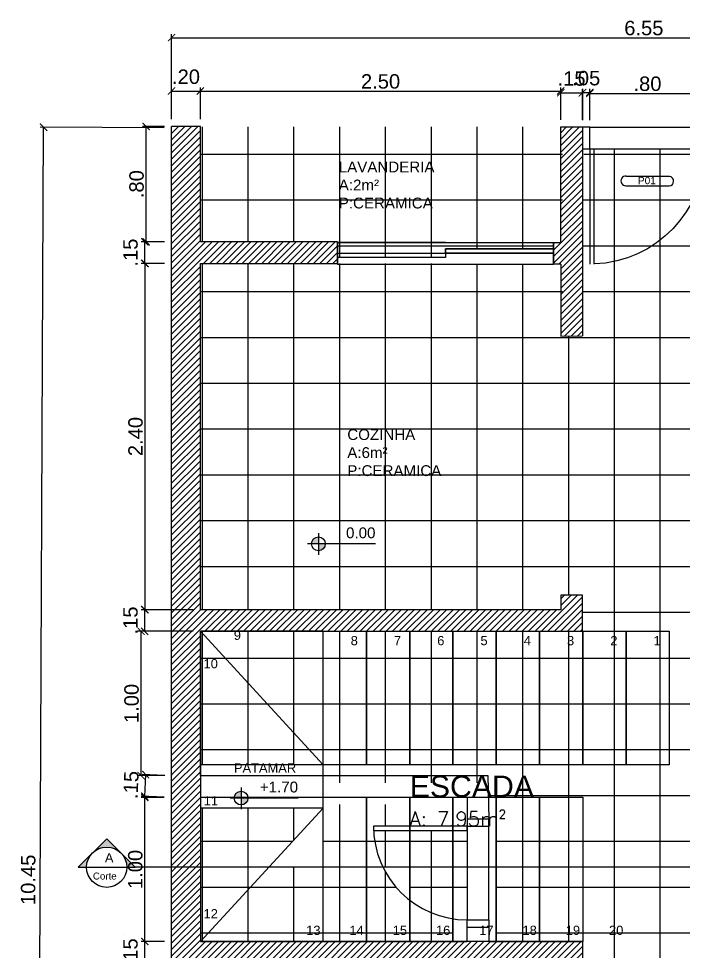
# Model space of a CAD drawing. Header units: millimetres. Extents: x 1336 to 452562, y -55875 to 2212.
# Drawn here: x 1341.75 to 1346.37, y 1628.01 to 1634.48 of the extents above; entities that cross this region are included whole.
import ezdxf

# ---------------------------------------------------------------- set-up
doc = ezdxf.new("R2010")
doc.units = ezdxf.units.MM
doc.linetypes.add('DASHDOTX2', pattern=[50.8, 25.4, -12.7, 0, -12.7])
doc.linetypes.add('DASHED2', pattern=[9.525, 6.35, -3.175])
for name, color, linetype in [('A_0.1', 1, 'Continuous'), ('A_0.3', 3, 'Continuous'), ('A_0.5', 5, 'Continuous'), ('B_Corte                  2', 4, 'DASHDOTX2'), ('B_Cotas                 11', 11, 'Continuous'), ('B_Projecao P       153', 153, 'DASHED2'), ('Z_ARQ-TEXTO2', 7, 'Continuous'), ('Z_ARQ-TEXTO3', 7, 'Continuous')]:
    doc.layers.add(name, color=color, linetype=linetype)
doc.styles.add('Annotative', font='arial.ttf')
doc.styles.add('Romans', font='aehalf.shx')
doc.dimstyles.new('1-50', dxfattribs={"dimscale": 0.5, "dimtxt": 0.2, "dimasz": 0.1, "dimexe": 0.05, "dimexo": 0.1, "dimgap": 0.03, "dimtad": 1, "dimzin": 5, "dimdsep": 46, "dimtxsty": 'Annotative', "dimblk": 'ARCHTICK', "dimcen": 0, "dimclrd": 256, "dimclre": 256, "dimclrt": 250, "dimadec": 0, "dimazin": 0, "dimtfac": 1, "dimtofl": 0, "dimtmove": 2, "dimatfit": 3, "dimldrblk": 'ARCHTICK', "dimfxl": 0.04, "dimtolj": 1, "dimtzin": 1, "dimarcsym": 0})

# ---------------------------------------------------------------- blocks, each defined once
blk = doc.blocks.new('Porta Baneiro')
at = {"layer": 'A_0.1'}
for p, q in [((1344.8613, 1628.8802), (1344.8613, 1628.2302)), ((1345.0113, 1628.2302), (1345.0113, 1628.8802))]:
    blk.add_line(p, q, dxfattribs=at)
at = {"layer": 'A_0.3'}
for p, q in [((1344.8613, 1628.9302), (1344.8613, 1628.8802)), ((1345.0113, 1628.8802), (1345.0113, 1628.9302)), ((1344.8613, 1628.8802), (1344.2113, 1628.8802)), ((1344.8613, 1628.8802), (1345.0113, 1628.8802)), ((1344.8613, 1628.8502), (1344.8613, 1628.8802)), ((1344.2113, 1628.8502), (1344.8613, 1628.8502)), ((1344.8613, 1628.1802), (1344.8613, 1628.2302)), ((1344.8613, 1628.2302), (1345.0113, 1628.2302)), ((1345.0113, 1628.2302), (1345.0113, 1628.1802))]:
    blk.add_line(p, q, dxfattribs=at)
at = {"layer": 'B_Projecao P       153'}
blk.add_arc((1344.8613, 1628.8802), 0.65, 180, 270, dxfattribs=at)
blk = doc.blocks.new('Porta 80cm')
at = {"layer": 'A_0.1'}
for p, q in [((1345.7613, 1623.4302), (1346.5613, 1623.4302)), ((1345.7613, 1623.2802), (1346.5613, 1623.2802))]:
    blk.add_line(p, q, dxfattribs=at)
at = {"layer": 'A_0.3'}
for p, q in [((1345.7613, 1623.4302), (1345.7613, 1624.2302)), ((1345.7913, 1624.2302), (1345.7913, 1623.4302))]:
    blk.add_line(p, q, dxfattribs=at)
for points in [[(1345.7113, 1623.4302), (1345.7613, 1623.4302), (1345.7613, 1623.2802), (1345.7113, 1623.2802)], [(1346.6113, 1623.4302), (1346.5613, 1623.4302), (1346.5613, 1623.2802), (1346.6113, 1623.2802)]]:
    blk.add_lwpolyline(points, dxfattribs=at)
at = {"layer": 'B_Projecao P       153'}
blk.add_arc((1345.7613, 1623.4302), 0.8, 0, 87.8509, dxfattribs=at)
blk = doc.blocks.new('Nivel Piso')
at = {"layer": 'B_Cotas                 11'}
h = blk.add_hatch(color=256, dxfattribs=at)
h.dxf.hatch_style = 1
h.paths.add_polyline_path([(735.29, 589.9, 0.414214), (734.33, 588.95), (735.29, 588.95)])
h.paths.add_polyline_path([(736.24, 588.95), (735.29, 588.95), (735.29, 587.99, 0.414214)])
for p, q in [((735.29, 590.42), (735.29, 587.43)), ((743.2, 588.95), (733.77, 588.95))]:
    blk.add_line(p, q, dxfattribs=at)
blk.add_circle((735.29, 588.95), 0.956, dxfattribs=at)
blk = doc.blocks.new('ESCADA PLANTA')
at = {"layer": 'A_0.1'}
for p, q in [((3442.3088, 1612.8893), (3441.4588, 1613.8143)), ((3442.3088, 1612.8893), (3441.4588, 1612.8893)), ((3442.3088, 1612.5143), (3442.3088, 1612.8143)), ((3442.3088, 1612.5893), (3441.4588, 1612.5893)), ((3442.3088, 1612.5893), (3441.4588, 1611.6643))]:
    blk.add_line(p, q, dxfattribs=at)
for points in [[(3441.4588, 1611.6643), (3442.3088, 1611.6643), (3442.3088, 1613.8143), (3441.4588, 1613.8143)], [(3442.6088, 1613.8143), (3442.6088, 1612.8893), (3442.3088, 1612.8893), (3442.3088, 1613.8143)], [(3442.9088, 1613.8143), (3442.9088, 1612.8893), (3442.6088, 1612.8893), (3442.6088, 1613.8143)], [(3443.2088, 1613.8143), (3443.2088, 1612.8893), (3442.9088, 1612.8893), (3442.9088, 1613.8143)], [(3443.5088, 1613.8143), (3443.5088, 1612.8893), (3443.2088, 1612.8893), (3443.2088, 1613.8143)], [(3443.8088, 1613.8143), (3443.8088, 1612.8893), (3443.5088, 1612.8893), (3443.5088, 1613.8143)], [(3444.1088, 1613.8143), (3444.1088, 1612.8893), (3443.8088, 1612.8893), (3443.8088, 1613.8143)], [(3444.4088, 1613.8143), (3444.4088, 1612.8893), (3444.1088, 1612.8893), (3444.1088, 1613.8143)], [(3444.7088, 1613.8143), (3444.7088, 1612.8893), (3444.4088, 1612.8893), (3444.4088, 1613.8143)]]:
    blk.add_lwpolyline(points, close=True, dxfattribs=at)
at = {"layer": 'B_Projecao P       153'}
for points in [[(3442.6088, 1612.6643), (3442.6088, 1611.6643), (3442.3088, 1611.6643), (3442.3088, 1612.6643)], [(3442.9088, 1612.6643), (3442.9088, 1611.6643), (3442.6088, 1611.6643), (3442.6088, 1612.6643)], [(3443.2088, 1612.6643), (3443.2088, 1611.6643), (3442.9088, 1611.6643), (3442.9088, 1612.6643)], [(3443.5088, 1612.6643), (3443.5088, 1611.6643), (3443.2088, 1611.6643), (3443.2088, 1612.6643)], [(3443.8088, 1612.6643), (3443.8088, 1611.6643), (3443.5088, 1611.6643), (3443.5088, 1612.6643)], [(3444.1088, 1612.6643), (3444.1088, 1611.6643), (3443.8088, 1611.6643), (3443.8088, 1612.6643)]]:
    blk.add_lwpolyline(points, close=True, dxfattribs=at)
at = {"layer": 'B_Cotas                 11', "xscale": 0.05000000000004547, "yscale": 0.05000000000004547, "zscale": 0.05000000000004547}
blk.add_blockref('Nivel Piso', (3404.9747, 1583.2109), dxfattribs=at)
at = {"layer": 'A_0.1', "insert": (3442.1347, 1612.6965), "char_height": 0.075, "attachment_point": 9, "style": 'Romans'}
blk.add_mtext('{\\fArial|b0|i0|c0|p34;+1.70}', dxfattribs=at)
at = {"layer": 'Z_ARQ-TEXTO2', "insert": (3442.9088, 1612.8143), "char_height": 0.075, "attachment_point": 1, "style": 'Romans'}
blk.add_mtext('{\\fArial|b0|i0|c0|p34;\\H2x;ESCADA\\Fromans|c0;\\H0.6665x;\\C4;^J\\C1;A: 7.95m²}', dxfattribs=at)
at = {"layer": 'Z_ARQ-TEXTO3', "char_height": 0.063913, "attachment_point": 1, "style": 'Romans'}
for s, insert in [('{\\fArial|b0|i0|c0|p34;9}', (3441.6889, 1613.8191)), ('{\\fArial|b0|i0|c0|p34;6}', (3443.0997, 1613.7819)), ('{\\fArial|b0|i0|c0|p34;5}', (3443.3997, 1613.7819)), ('{\\fArial|b0|i0|c0|p34;4}', (3443.6997, 1613.7819)), ('{\\fArial|b0|i0|c0|p34;2}', (3444.2997, 1613.7819)), ('{\\fArial|b0|i0|c0|p34;1}', (3444.5997, 1613.7819)), ('{\\fArial|b0|i0|c0|p34;10}', (3441.4793, 1613.6219)), ('{\\fArial|b0|i0|c0|p34;11}', (3441.4803, 1612.6715)), ('{\\fArial|b0|i0|c0|p34;12}', (3441.4793, 1611.8887)), ('{\\fArial|b0|i0|c0|p34;13}', (3442.191, 1611.774)), ('{\\fArial|b0|i0|c0|p34;14}', (3442.491, 1611.774)), ('{\\fArial|b0|i0|c0|p34;15}', (3442.791, 1611.774)), ('{\\fArial|b0|i0|c0|p34;16}', (3443.091, 1611.774)), ('{\\fArial|b0|i0|c0|p34;17}', (3443.391, 1611.774)), ('{\\fArial|b0|i0|c0|p34;18}', (3443.691, 1611.774)), ('{\\fArial|b0|i0|c0|p34;19}', (3443.991, 1611.774)), ('{\\fArial|b0|i0|c0|p34;20}', (3444.291, 1611.774))]:
    blk.add_mtext(s, dxfattribs=dict(at, insert=insert))
for s, insert, width in [('{\\fArial|b0|i0|c0|p34;8}', (3442.4997, 1613.7819), 0.021507), ('{\\fArial|b0|i0|c0|p34;7}', (3442.7997, 1613.7819), 0.019469), ('{\\fArial|b0|i0|c0|p34;3}', (3443.9997, 1613.7819), 0.023542), ('{\\fArial|b0|i0|c0|p34;PATAMAR}', (3441.6898, 1612.8991), 0.079958)]:
    blk.add_mtext(s, dxfattribs=dict(at, insert=insert, width=width))
blk = doc.blocks.new('DSASADS')
at = {"layer": 'B_Corte                  2', "linetype": 'ByBlock', "lineweight": -2}
h = blk.add_hatch(color=256, dxfattribs=at)
h.paths.add_polyline_path([(2426.815, 1690.775), (2427.062, 1690.528), (2426.918, 1690.528, 0.198912)])
h.paths.add_polyline_path([(2426.568, 1691.023), (2426.815, 1690.775, 0.414214), (2426.32, 1690.775)])
h.paths.add_polyline_path([(2426.235, 1690.69), (2426.253, 1690.682, 0.114349), (2426.218, 1690.528), (2426.073, 1690.528)])
h.paths.add_polyline_path([(2426.32, 1690.775, 0.082683), (2426.253, 1690.682), (2426.235, 1690.69)])
at = {"layer": 'B_Corte                  2', "linetype": 'Continuous', "lineweight": -2}
blk.add_line((2426.218, 1690.528), (2426.918, 1690.528), dxfattribs=at)
at = {"layer": 'B_Corte                  2', "linetype": 'ByBlock', "lineweight": -2}
blk.add_lwpolyline([(2426.918, 1690.528), (2427.062, 1690.528), (2426.568, 1691.023), (2426.073, 1690.528), (2426.218, 1690.528)], dxfattribs=at)
at = {"layer": 'B_Corte                  2', "linetype": 'Continuous', "lineweight": -2}
blk.add_circle((2426.568, 1690.528), 0.35, dxfattribs=at)
blk = doc.blocks.new('_ArchTick')
at = {"color": 0, "linetype": 'ByBlock', "const_width": 0.15}
blk.add_lwpolyline([(-0.5, -0.5), (0.5, 0.5)], dxfattribs=at)
blk = doc.blocks.new('*D67')
at = {"layer": 'A_0.1', "lineweight": -2, "transparency": 16777216}
for p, q in [((1342.7613, 1628.0802), (1342.6004, 1628.0802)), ((1342.6254, 1627.9302), (1342.6254, 1628.0802)), ((1342.7613, 1627.9302), (1342.6004, 1627.9302))]:
    blk.add_line(p, q, dxfattribs=at)
at = {"layer": 'Defpoints', "color": 0, "transparency": 16777216}
for p in [(1342.6254, 1628.0802), (1342.8113, 1628.0802), (1342.8113, 1627.9302)]:
    blk.add_point(p, dxfattribs=at)
at = {"layer": 'A_0.1', "lineweight": -2, "transparency": 16777216, "xscale": 0.05, "yscale": 0.05, "zscale": 0.05}
for p, rotation in [((1342.6254, 1628.0802), 90), ((1342.6254, 1627.9302), 270)]:
    blk.add_blockref('_ArchTick', p, dxfattribs=dict(at, rotation=rotation))
at = {"layer": 'A_0.1', "color": 250, "transparency": 16777216, "insert": (1342.5268, 1628.0052), "char_height": 0.1, "attachment_point": 5, "rotation": 90, "style": 'Annotative'}
blk.add_mtext('\\A1;.15', dxfattribs=at)
blk = doc.blocks.new('*D68')
at = {"layer": 'A_0.1', "lineweight": -2, "transparency": 16777216}
for p, q in [((1342.9613, 1630.3802), (1342.6004, 1630.3802)), ((1342.6254, 1630.2302), (1342.6254, 1630.3802)), ((1342.9613, 1630.2302), (1342.6004, 1630.2302))]:
    blk.add_line(p, q, dxfattribs=at)
at = {"layer": 'Defpoints', "color": 0, "transparency": 16777216}
for p in [(1342.6254, 1630.3802), (1343.0113, 1630.3802), (1343.0113, 1630.2302)]:
    blk.add_point(p, dxfattribs=at)
at = {"layer": 'A_0.1', "lineweight": -2, "transparency": 16777216, "xscale": 0.05, "yscale": 0.05, "zscale": 0.05}
for p, rotation in [((1342.6254, 1630.3802), 90), ((1342.6254, 1630.2302), 270)]:
    blk.add_blockref('_ArchTick', p, dxfattribs=dict(at, rotation=rotation))
at = {"layer": 'A_0.1', "color": 250, "transparency": 16777216, "insert": (1342.5268, 1630.3052), "char_height": 0.1, "attachment_point": 5, "rotation": 90, "style": 'Annotative'}
blk.add_mtext('\\A1;.15', dxfattribs=at)
blk = doc.blocks.new('Janela')
at = {"layer": 'A_0.1'}
for p, q in [((1347.6613, 1623.4302), (1346.9113, 1623.4302)), ((1346.9113, 1623.4302), (1348.4113, 1623.4302)), ((1346.9113, 1623.4302), (1346.9113, 1623.2802)), ((1348.4113, 1623.2802), (1348.4113, 1623.4302)), ((1346.9113, 1623.2802), (1348.4113, 1623.2802))]:
    blk.add_line(p, q, dxfattribs=at)
at = {"layer": 'A_0.3'}
for p, q in [((1346.9113, 1623.3552), (1348.4113, 1623.3552)), ((1347.6613, 1623.3552), (1347.6613, 1623.3852)), ((1347.6613, 1623.3852), (1348.4113, 1623.3852)), ((1348.4113, 1623.3852), (1347.6613, 1623.3852)), ((1347.6613, 1623.3852), (1347.6613, 1623.3552)), ((1348.4113, 1623.3552), (1347.6613, 1623.3552)), ((1347.6613, 1623.3552), (1347.6613, 1623.3252)), ((1347.6613, 1623.3252), (1346.9113, 1623.3252))]:
    blk.add_line(p, q, dxfattribs=at)
blk = doc.blocks.new('*D69')
at = {"layer": 'A_0.1', "lineweight": -2, "transparency": 16777216}
for p, q in [((1342.7591, 1629.0787), (1342.6012, 1629.0787)), ((1342.6262, 1628.0802), (1342.6262, 1629.0787)), ((1342.7613, 1628.0802), (1342.6012, 1628.0802))]:
    blk.add_line(p, q, dxfattribs=at)
at = {"layer": 'Defpoints', "color": 0, "transparency": 16777216}
for p in [(1342.6262, 1629.0787), (1342.8091, 1629.0787), (1342.8113, 1628.0802)]:
    blk.add_point(p, dxfattribs=at)
at = {"layer": 'A_0.1', "lineweight": -2, "transparency": 16777216, "xscale": 0.05, "yscale": 0.05, "zscale": 0.05}
for p, rotation in [((1342.6262, 1629.0787), 90), ((1342.6262, 1628.0802), 270)]:
    blk.add_blockref('_ArchTick', p, dxfattribs=dict(at, rotation=rotation))
at = {"layer": 'A_0.1', "color": 250, "transparency": 16777216, "insert": (1342.5601, 1628.5795), "char_height": 0.1, "attachment_point": 5, "rotation": 90, "style": 'Annotative'}
blk.add_mtext('\\A1;1.00', dxfattribs=at)
blk = doc.blocks.new('*D70')
at = {"layer": 'A_0.1', "lineweight": -2, "transparency": 16777216}
for p, q in [((1342.7652, 1629.2317), (1342.607, 1629.2381)), ((1342.6259, 1629.0861), (1342.632, 1629.2371)), ((1342.7591, 1629.0808), (1342.6009, 1629.0871))]:
    blk.add_line(p, q, dxfattribs=at)
at = {"layer": 'Defpoints', "color": 0, "transparency": 16777216}
for p in [(1342.632, 1629.2371), (1342.8151, 1629.2297), (1342.8091, 1629.0787)]:
    blk.add_point(p, dxfattribs=at)
at = {"layer": 'A_0.1', "lineweight": -2, "transparency": 16777216, "xscale": 0.05, "yscale": 0.05, "zscale": 0.05}
for p, rotation in [((1342.632, 1629.2371), 87.68987317419025), ((1342.6259, 1629.0861), 267.6898731741903)]:
    blk.add_blockref('_ArchTick', p, dxfattribs=dict(at, rotation=rotation))
at = {"layer": 'A_0.1', "color": 250, "transparency": 16777216, "insert": (1342.5305, 1629.1656), "char_height": 0.1, "attachment_point": 5, "rotation": 87.68987, "style": 'Annotative'}
blk.add_mtext('\\A1;.15', dxfattribs=at)
blk = doc.blocks.new('*D71')
at = {"layer": 'A_0.1', "lineweight": -2, "transparency": 16777216}
for p, q in [((1342.7613, 1630.2302), (1342.5754, 1630.2302)), ((1342.6004, 1629.2297), (1342.6004, 1630.2302)), ((1342.7651, 1629.2297), (1342.5754, 1629.2297))]:
    blk.add_line(p, q, dxfattribs=at)
at = {"layer": 'Defpoints', "color": 0, "transparency": 16777216}
for p in [(1342.6004, 1630.2302), (1342.8113, 1630.2302), (1342.8151, 1629.2297)]:
    blk.add_point(p, dxfattribs=at)
at = {"layer": 'A_0.1', "lineweight": -2, "transparency": 16777216, "xscale": 0.05, "yscale": 0.05, "zscale": 0.05}
for p, rotation in [((1342.6004, 1630.2302), 90), ((1342.6004, 1629.2297), 270)]:
    blk.add_blockref('_ArchTick', p, dxfattribs=dict(at, rotation=rotation))
at = {"layer": 'A_0.1', "color": 250, "transparency": 16777216, "insert": (1342.5343, 1629.73), "char_height": 0.1, "attachment_point": 5, "rotation": 90, "style": 'Annotative'}
blk.add_mtext('\\A1;1.00', dxfattribs=at)
blk = doc.blocks.new('*D72')
at = {"layer": 'A_0.1', "lineweight": -2, "transparency": 16777216}
for p, q in [((1342.7613, 1632.7802), (1342.6027, 1632.7802)), ((1342.6277, 1630.3802), (1342.6277, 1632.7802)), ((1342.7613, 1630.3802), (1342.6027, 1630.3802))]:
    blk.add_line(p, q, dxfattribs=at)
at = {"layer": 'Defpoints', "color": 0, "transparency": 16777216}
for p in [(1342.6277, 1632.7802), (1342.8113, 1632.7802), (1342.8113, 1630.3802)]:
    blk.add_point(p, dxfattribs=at)
at = {"layer": 'A_0.1', "lineweight": -2, "transparency": 16777216, "xscale": 0.05, "yscale": 0.05, "zscale": 0.05}
for p, rotation in [((1342.6277, 1632.7802), 90), ((1342.6277, 1630.3802), 270)]:
    blk.add_blockref('_ArchTick', p, dxfattribs=dict(at, rotation=rotation))
at = {"layer": 'A_0.1', "color": 250, "transparency": 16777216, "insert": (1342.5617, 1631.5802), "char_height": 0.1, "attachment_point": 5, "rotation": 90, "style": 'Annotative'}
blk.add_mtext('\\A1;2.40', dxfattribs=at)
blk = doc.blocks.new('*D73')
at = {"layer": 'A_0.1', "lineweight": -2, "transparency": 16777216}
for p, q in [((1342.7613, 1632.9302), (1342.6006, 1632.9302)), ((1342.6256, 1632.7802), (1342.6256, 1632.9302)), ((1342.7613, 1632.7802), (1342.6006, 1632.7802))]:
    blk.add_line(p, q, dxfattribs=at)
at = {"layer": 'Defpoints', "color": 0, "transparency": 16777216}
for p in [(1342.6256, 1632.9302), (1342.8113, 1632.9302), (1342.8113, 1632.7802)]:
    blk.add_point(p, dxfattribs=at)
at = {"layer": 'A_0.1', "lineweight": -2, "transparency": 16777216, "xscale": 0.05, "yscale": 0.05, "zscale": 0.05}
for p, rotation in [((1342.6256, 1632.9302), 90), ((1342.6256, 1632.7802), 270)]:
    blk.add_blockref('_ArchTick', p, dxfattribs=dict(at, rotation=rotation))
at = {"layer": 'A_0.1', "color": 250, "transparency": 16777216, "insert": (1342.527, 1632.8552), "char_height": 0.1, "attachment_point": 5, "rotation": 90, "style": 'Annotative'}
blk.add_mtext('\\A1;.15', dxfattribs=at)
blk = doc.blocks.new('*D74')
at = {"layer": 'A_0.1', "lineweight": -2, "transparency": 16777216}
for p, q in [((1342.7613, 1633.7289), (1342.6101, 1633.7289)), ((1342.6351, 1632.9302), (1342.6351, 1633.7289)), ((1342.7613, 1632.9302), (1342.6101, 1632.9302))]:
    blk.add_line(p, q, dxfattribs=at)
at = {"layer": 'Defpoints', "color": 0, "transparency": 16777216}
for p in [(1342.6351, 1633.7289), (1342.8113, 1633.7289), (1342.8113, 1632.9302)]:
    blk.add_point(p, dxfattribs=at)
at = {"layer": 'A_0.1', "lineweight": -2, "transparency": 16777216, "xscale": 0.05, "yscale": 0.05, "zscale": 0.05}
for p, rotation in [((1342.6351, 1633.7289), 90), ((1342.6351, 1632.9302), 270)]:
    blk.add_blockref('_ArchTick', p, dxfattribs=dict(at, rotation=rotation))
at = {"layer": 'A_0.1', "color": 250, "transparency": 16777216, "insert": (1342.569, 1633.3295), "char_height": 0.1, "attachment_point": 5, "rotation": 90, "style": 'Annotative'}
blk.add_mtext('\\A1;.80', dxfattribs=at)
blk = doc.blocks.new('*D75')
at = {"layer": 'A_0.1', "lineweight": -2, "transparency": 16777216}
for p, q in [((1341.8766, 1623.2754), (1341.9241, 1633.7241)), ((1342.761, 1633.7203), (1341.8991, 1633.7242)), ((1342.7135, 1623.2716), (1341.8516, 1623.2755))]:
    blk.add_line(p, q, dxfattribs=at)
at = {"layer": 'Defpoints', "color": 0, "transparency": 16777216}
for p in [(1341.9241, 1633.7241), (1342.811, 1633.72), (1342.7635, 1623.2713)]:
    blk.add_point(p, dxfattribs=at)
at = {"layer": 'A_0.1', "lineweight": -2, "transparency": 16777216, "xscale": 0.05, "yscale": 0.05, "zscale": 0.05}
for p, rotation in [((1341.9241, 1633.7241), 89.73970435353714), ((1341.8766, 1623.2754), 269.7397043535371)]:
    blk.add_blockref('_ArchTick', p, dxfattribs=dict(at, rotation=rotation))
at = {"layer": 'A_0.1', "color": 250, "transparency": 16777216, "insert": (1341.8175, 1628.5077), "char_height": 0.1, "attachment_point": 5, "rotation": 89.7397, "style": 'Annotative'}
blk.add_mtext('\\A1;10.45', dxfattribs=at)
blk = doc.blocks.new('*D76')
at = {"layer": 'A_0.1', "lineweight": -2, "transparency": 16777216}
for p, q in [((1342.8113, 1633.7789), (1342.8113, 1634.0002)), ((1342.8113, 1633.9752), (1343.0113, 1633.9752)), ((1343.0113, 1633.7789), (1343.0113, 1634.0002))]:
    blk.add_line(p, q, dxfattribs=at)
at = {"layer": 'Defpoints', "color": 0, "transparency": 16777216}
for p in [(1343.0113, 1633.9752), (1342.8113, 1633.7289), (1343.0113, 1633.7289)]:
    blk.add_point(p, dxfattribs=at)
at = {"layer": 'A_0.1', "lineweight": -2, "transparency": 16777216, "xscale": 0.05, "yscale": 0.05, "zscale": 0.05, "rotation": 180}
blk.add_blockref('_ArchTick', (1342.8113, 1633.9752), dxfattribs=at)
at = {"layer": 'A_0.1', "lineweight": -2, "transparency": 16777216, "xscale": 0.05, "yscale": 0.05, "zscale": 0.05}
blk.add_blockref('_ArchTick', (1343.0113, 1633.9752), dxfattribs=at)
at = {"layer": 'A_0.1', "color": 250, "transparency": 16777216, "insert": (1342.9113, 1634.0737), "char_height": 0.1, "attachment_point": 5, "style": 'Annotative'}
blk.add_mtext('\\A1;.20', dxfattribs=at)
blk = doc.blocks.new('*D77')
at = {"layer": 'A_0.1', "lineweight": -2, "transparency": 16777216}
for p, q in [((1343.0113, 1633.7789), (1343.0113, 1634.0002)), ((1343.0113, 1633.9752), (1345.5098, 1633.9752)), ((1345.5098, 1633.776), (1345.5098, 1634.0002))]:
    blk.add_line(p, q, dxfattribs=at)
at = {"layer": 'Defpoints', "color": 0, "transparency": 16777216}
for p in [(1345.5098, 1633.9752), (1343.0113, 1633.7289), (1345.5098, 1633.726)]:
    blk.add_point(p, dxfattribs=at)
at = {"layer": 'A_0.1', "lineweight": -2, "transparency": 16777216, "xscale": 0.05, "yscale": 0.05, "zscale": 0.05, "rotation": 180}
blk.add_blockref('_ArchTick', (1343.0113, 1633.9752), dxfattribs=at)
at = {"layer": 'A_0.1', "lineweight": -2, "transparency": 16777216, "xscale": 0.05, "yscale": 0.05, "zscale": 0.05}
blk.add_blockref('_ArchTick', (1345.5098, 1633.9752), dxfattribs=at)
at = {"layer": 'A_0.1', "color": 250, "transparency": 16777216, "insert": (1344.2605, 1634.0412), "char_height": 0.1, "attachment_point": 5, "style": 'Annotative'}
blk.add_mtext('\\A1;2.50', dxfattribs=at)
blk = doc.blocks.new('*D78')
at = {"layer": 'A_0.1', "lineweight": -2, "transparency": 16777216}
for p, q in [((1342.8113, 1633.7789), (1342.8113, 1634.3699)), ((1349.3614, 1633.7799), (1349.3614, 1634.3699)), ((1342.8113, 1634.3449), (1349.3614, 1634.3449))]:
    blk.add_line(p, q, dxfattribs=at)
at = {"layer": 'Defpoints', "color": 0, "transparency": 16777216}
for p in [(1349.3614, 1634.3449), (1342.8113, 1633.7289), (1349.3614, 1633.7299)]:
    blk.add_point(p, dxfattribs=at)
at = {"layer": 'A_0.1', "lineweight": -2, "transparency": 16777216, "xscale": 0.05, "yscale": 0.05, "zscale": 0.05, "rotation": 180}
blk.add_blockref('_ArchTick', (1342.8113, 1634.3449), dxfattribs=at)
at = {"layer": 'A_0.1', "lineweight": -2, "transparency": 16777216, "xscale": 0.05, "yscale": 0.05, "zscale": 0.05}
blk.add_blockref('_ArchTick', (1349.3614, 1634.3449), dxfattribs=at)
at = {"layer": 'A_0.1', "color": 250, "transparency": 16777216, "insert": (1346.0863, 1634.411), "char_height": 0.1, "attachment_point": 5, "style": 'Annotative'}
blk.add_mtext('\\A1;6.55', dxfattribs=at)
blk = doc.blocks.new('*D79')
at = {"layer": 'A_0.1', "lineweight": -2, "transparency": 16777216}
for p, q in [((1345.6622, 1633.7741), (1345.6622, 1633.9901)), ((1345.7121, 1633.7741), (1345.7121, 1633.9901)), ((1345.6622, 1633.9651), (1345.7121, 1633.9651))]:
    blk.add_line(p, q, dxfattribs=at)
at = {"layer": 'Defpoints', "color": 0, "transparency": 16777216}
for p in [(1345.7121, 1633.9651), (1345.6622, 1633.7241), (1345.7121, 1633.7241)]:
    blk.add_point(p, dxfattribs=at)
at = {"layer": 'A_0.1', "lineweight": -2, "transparency": 16777216, "xscale": 0.05, "yscale": 0.05, "zscale": 0.05, "rotation": 180}
blk.add_blockref('_ArchTick', (1345.6622, 1633.9651), dxfattribs=at)
at = {"layer": 'A_0.1', "lineweight": -2, "transparency": 16777216, "xscale": 0.05, "yscale": 0.05, "zscale": 0.05}
blk.add_blockref('_ArchTick', (1345.7121, 1633.9651), dxfattribs=at)
at = {"layer": 'A_0.1', "color": 250, "transparency": 16777216, "insert": (1345.6871, 1634.0637), "char_height": 0.1, "attachment_point": 5, "style": 'Annotative'}
blk.add_mtext('\\A1;.05', dxfattribs=at)
blk = doc.blocks.new('*D80')
at = {"layer": 'A_0.1', "lineweight": -2, "transparency": 16777216}
for p, q in [((1345.7121, 1633.7741), (1345.7121, 1633.984)), ((1346.5108, 1633.7741), (1346.5108, 1633.984)), ((1345.7121, 1633.959), (1346.5108, 1633.959))]:
    blk.add_line(p, q, dxfattribs=at)
at = {"layer": 'Defpoints', "color": 0, "transparency": 16777216}
for p in [(1346.5108, 1633.959), (1345.7121, 1633.7241), (1346.5108, 1633.7241)]:
    blk.add_point(p, dxfattribs=at)
at = {"layer": 'A_0.1', "lineweight": -2, "transparency": 16777216, "xscale": 0.05, "yscale": 0.05, "zscale": 0.05, "rotation": 180}
blk.add_blockref('_ArchTick', (1345.7121, 1633.959), dxfattribs=at)
at = {"layer": 'A_0.1', "lineweight": -2, "transparency": 16777216, "xscale": 0.05, "yscale": 0.05, "zscale": 0.05}
blk.add_blockref('_ArchTick', (1346.5108, 1633.959), dxfattribs=at)
at = {"layer": 'A_0.1', "color": 250, "transparency": 16777216, "insert": (1346.1114, 1634.025), "char_height": 0.1, "attachment_point": 5, "style": 'Annotative'}
blk.add_mtext('\\A1;.80', dxfattribs=at)
blk = doc.blocks.new('*D81')
at = {"layer": 'A_0.1', "lineweight": -2, "transparency": 16777216}
for p, q in [((1345.5098, 1633.776), (1345.5098, 1633.9878)), ((1345.6598, 1633.776), (1345.6598, 1633.9878)), ((1345.5098, 1633.9628), (1345.6598, 1633.9628))]:
    blk.add_line(p, q, dxfattribs=at)
at = {"layer": 'Defpoints', "color": 0, "transparency": 16777216}
for p in [(1345.6598, 1633.9628), (1345.5098, 1633.726), (1345.6598, 1633.726)]:
    blk.add_point(p, dxfattribs=at)
at = {"layer": 'A_0.1', "lineweight": -2, "transparency": 16777216, "xscale": 0.05, "yscale": 0.05, "zscale": 0.05, "rotation": 180}
blk.add_blockref('_ArchTick', (1345.5098, 1633.9628), dxfattribs=at)
at = {"layer": 'A_0.1', "lineweight": -2, "transparency": 16777216, "xscale": 0.05, "yscale": 0.05, "zscale": 0.05}
blk.add_blockref('_ArchTick', (1345.6598, 1633.9628), dxfattribs=at)
at = {"layer": 'A_0.1', "color": 250, "transparency": 16777216, "insert": (1345.5848, 1634.0613), "char_height": 0.1, "attachment_point": 5, "style": 'Annotative'}
blk.add_mtext('\\A1;.15', dxfattribs=at)

msp = doc.modelspace()

# ---------------------------------------------------------------- hatches: boundary and pattern name
at = {"layer": 'A_0.1'}
h = msp.add_hatch(dxfattribs=at)
h.set_pattern_fill('ANSI31', color=256, scale=0.01)
h.paths.add_polyline_path([(1343.0113, 1627.9302), (1345.5113, 1627.9302), (1345.5113, 1626.0802), (1345.5113, 1625.9302), (1345.5113, 1623.6136), (1345.6613, 1623.6136), (1345.6613, 1625.9302), (1345.6613, 1628.0802), (1345.3627, 1628.0802), (1345.0627, 1628.0802), (1344.7627, 1628.0802), (1344.4627, 1628.0802), (1344.1627, 1628.0802), (1343.8627, 1628.0802), (1343.0127, 1628.0802), (1343.0113, 1628.0802), (1343.0113, 1628.5951), (1342.8113, 1628.5951), (1342.8113, 1623.2802), (1343.0113, 1623.2802)])
h.paths.add_polyline_path([(1343.0113, 1629.0787), (1342.8113, 1629.0787), (1342.8113, 1628.5951), (1343.0113, 1628.5951)])
h.paths.add_polyline_path([(1342.8113, 1629.2297), (1342.8113, 1629.0787), (1343.0113, 1629.0787), (1343.0113, 1629.0802), (1343.0115, 1629.2297)])
h.paths.add_polyline_path([(1343.9618, 1632.9302), (1343.0113, 1632.9302), (1343.0113, 1633.7302), (1342.8113, 1633.7289), (1342.8113, 1629.2297), (1343.0113, 1629.2297), (1343.0113, 1630.2317), (1343.0127, 1630.2302), (1343.8627, 1630.2302), (1344.1627, 1630.2302), (1344.4627, 1630.2302), (1344.7627, 1630.2302), (1345.0627, 1630.2302), (1345.3627, 1630.2302), (1345.6613, 1630.2302), (1345.6613, 1630.3802), (1345.6613, 1630.4802), (1345.5113, 1630.4802), (1345.5113, 1630.3802), (1343.0113, 1630.3802), (1343.0113, 1632.7802), (1343.9613, 1632.7802)])
h.paths.add_polyline_path([(1345.6598, 1633.726), (1345.5098, 1633.726), (1345.5109, 1632.926), (1345.4618, 1632.926), (1345.4618, 1632.7802), (1345.5101, 1632.776), (1345.5101, 1632.276), (1345.6601, 1632.2772)], flags=17)
h.paths.add_polyline_path([(1349.1613, 1633.7223), (1348.6153, 1633.7223), (1348.6153, 1633.5723), (1348.9613, 1633.5723), (1348.9613, 1628.5951), (1349.1613, 1628.5951)])
h.paths.add_polyline_path([(1349.1613, 1628.5951), (1348.9613, 1628.5951), (1348.9613, 1623.4302), (1348.4113, 1623.4302), (1348.4113, 1623.2802), (1348.7113, 1623.2802), (1349.1613, 1623.2802)])
h.paths.add_polyline_path([(1346.9113, 1623.4302), (1346.6113, 1623.4302), (1346.6113, 1623.2802), (1346.9113, 1623.2802)])
h.paths.add_polyline_path([(1345.6613, 1623.6136), (1345.5113, 1623.6136), (1345.5113, 1623.2802), (1345.6613, 1623.2802), (1345.7113, 1623.2802), (1345.7613, 1623.2802), (1345.7613, 1623.4302), (1345.7113, 1623.4302), (1345.6613, 1623.4302)])
h = msp.add_hatch(dxfattribs=at)
h.set_pattern_fill('NET', color=0, scale=0.1)
h.paths.add_polyline_path([(1345.5212, 1633.7275), (1343.0113, 1633.7275), (1343.0113, 1632.9302), (1343.9618, 1632.9302), (1343.9614, 1632.8252), (1344.7118, 1632.8252), (1344.7118, 1632.8552), (1344.7118, 1632.8852), (1345.4623, 1632.8852), (1345.4623, 1632.9275), (1345.5223, 1632.9275)])
h = msp.add_hatch(dxfattribs=at)
h.set_pattern_fill('NET', color=0, scale=0.1)
h.paths.add_polyline_path([(1345.5113, 1627.9302), (1343.0113, 1627.9302), (1343.0113, 1623.2802), (1345.5113, 1623.2802), (1345.5113, 1625.9302), (1345.5113, 1626.0802)])
edge = h.paths.add_edge_path()
edge.add_line((1347.6586, 1628.5951), (1345.6613, 1628.5951))
edge.add_line((1345.6613, 1628.5951), (1345.6613, 1628.0802))
edge.add_line((1345.6613, 1628.0802), (1345.6613, 1625.9302))
edge.add_line((1345.6613, 1625.9302), (1345.6613, 1623.4302))
edge.add_line((1345.6613, 1623.4302), (1345.7113, 1623.4302))
edge.add_line((1345.7113, 1623.4302), (1345.7613, 1623.4302))
edge.add_line((1345.7613, 1623.4302), (1345.7613, 1624.2302))
edge.add_line((1345.7613, 1624.2302), (1345.7913, 1624.2302))
edge.add_line((1345.7913, 1624.2302), (1345.7913, 1624.2296))
edge.add_arc((1345.7613, 1623.4302), 0.8, 0, 87.8509, ccw=False)
edge.add_line((1346.5613, 1623.4302), (1346.6113, 1623.4302))
edge.add_line((1346.6113, 1623.4302), (1347.6586, 1623.4302))
edge.add_line((1347.6586, 1623.4302), (1347.6586, 1628.5951))
h.paths.add_polyline_path([(1349.0243, 1628.5951), (1347.6586, 1628.5951), (1347.6586, 1623.4302), (1347.6613, 1623.4302), (1348.4113, 1623.4302), (1349.0756, 1623.4302)])
h.paths.add_polyline_path([(1349.0996, 1633.589), (1348.3238, 1633.5771), (1347.6586, 1633.5771), (1347.6586, 1628.5951), (1349.0243, 1628.5951)])
edge = h.paths.add_edge_path()
edge.add_line((1347.6586, 1633.5771), (1347.2787, 1633.5603))
edge.add_line((1347.2787, 1633.5603), (1346.8238, 1633.5771))
edge.add_line((1346.8238, 1633.5771), (1346.5738, 1633.5771))
edge.add_arc((1346.3194, 1633.1054), 0.5359, -141.81895, 61.6615, ccw=False)
edge.add_line((1345.8982, 1632.7741), (1345.8982, 1633.5736))
edge.add_line((1345.8982, 1633.5736), (1345.7462, 1633.5775))
edge.add_line((1345.7462, 1633.5775), (1345.6962, 1633.5775))
edge.add_line((1345.6962, 1633.5775), (1345.6712, 1633.5775))
edge.add_line((1345.6712, 1633.5775), (1345.6613, 1632.4228))
edge.add_line((1345.6613, 1632.4228), (1345.6715, 1632.2786))
edge.add_line((1345.6715, 1632.2786), (1345.5215, 1632.2775))
edge.add_line((1345.5215, 1632.2775), (1345.5215, 1632.7775))
edge.add_line((1345.5215, 1632.7775), (1343.0113, 1632.7802))
edge.add_line((1343.0113, 1632.7802), (1343.0113, 1630.3802))
edge.add_line((1343.0113, 1630.3802), (1345.5113, 1630.3802))
edge.add_line((1345.5113, 1630.3802), (1345.5113, 1630.4802))
edge.add_line((1345.5113, 1630.4802), (1345.6613, 1630.4802))
edge.add_line((1345.6613, 1630.4802), (1345.6613, 1630.3802))
edge.add_line((1345.6613, 1630.3802), (1345.6613, 1630.2302))
edge.add_line((1345.6613, 1630.2302), (1345.6613, 1630.2302))
edge.add_line((1345.6613, 1630.2302), (1345.9613, 1630.2302))
edge.add_line((1345.9613, 1630.2302), (1346.2613, 1630.2302))
edge.add_line((1346.2613, 1630.2302), (1346.2613, 1629.3052))
edge.add_line((1346.2613, 1629.3052), (1345.9613, 1629.3052))
edge.add_line((1345.9613, 1629.3052), (1345.6613, 1629.3052))
edge.add_line((1345.6613, 1629.3052), (1345.3613, 1629.3052))
edge.add_line((1345.3613, 1629.3052), (1345.0613, 1629.3052))
edge.add_line((1345.0613, 1629.3052), (1344.7613, 1629.3052))
edge.add_line((1344.7613, 1629.3052), (1344.4613, 1629.3052))
edge.add_line((1344.4613, 1629.3052), (1344.1613, 1629.3052))
edge.add_line((1344.1613, 1629.3052), (1343.8613, 1629.3052))
edge.add_line((1343.8613, 1629.3052), (1343.8613, 1629.1802))
edge.add_line((1343.8613, 1629.1802), (1345.0113, 1629.1802))
edge.add_line((1345.0113, 1629.1802), (1345.0113, 1629.0802))
edge.add_line((1345.0113, 1629.0802), (1345.0613, 1629.0802))
edge.add_line((1345.0613, 1629.0802), (1345.3613, 1629.0802))
edge.add_line((1345.3613, 1629.0802), (1345.6613, 1629.0802))
edge.add_line((1345.6613, 1629.0802), (1345.6613, 1628.5951))
edge.add_line((1345.6613, 1628.5951), (1347.6586, 1628.5951))
edge.add_line((1347.6586, 1628.5951), (1347.6586, 1633.5771))
h.paths.add_polyline_path([(1343.8613, 1630.2302), (1343.0127, 1630.2302), (1343.8613, 1629.3052)], flags=17)
h.paths.add_polyline_path([(1343.0127, 1630.2302), (1343.0113, 1629.3052), (1343.8613, 1629.3052)], flags=17)
h.paths.add_polyline_path([(1344.1613, 1630.2302), (1343.8613, 1630.2302), (1343.8613, 1629.3052), (1344.1613, 1629.3052)], flags=17)
h.paths.add_polyline_path([(1344.4613, 1630.2302), (1344.1613, 1630.2302), (1344.1613, 1629.3052), (1344.4613, 1629.3052)], flags=17)
h.paths.add_polyline_path([(1344.7613, 1630.2302), (1344.4613, 1630.2302), (1344.4613, 1629.3052), (1344.7613, 1629.3052)], flags=17)
h.paths.add_polyline_path([(1345.0613, 1630.2302), (1344.7613, 1630.2302), (1344.7613, 1629.3052), (1345.0613, 1629.3052)], flags=17)
h.paths.add_polyline_path([(1345.3613, 1630.2302), (1345.0613, 1630.2302), (1345.0613, 1629.3052), (1345.3613, 1629.3052)], flags=17)
h.paths.add_polyline_path([(1345.9613, 1630.2302), (1345.6613, 1630.2302), (1345.6613, 1629.3052), (1345.9613, 1629.3052)], flags=17)
h.paths.add_polyline_path([(1346.2613, 1630.2302), (1345.9613, 1630.2302), (1345.9613, 1629.3052), (1346.2613, 1629.3052)], flags=17)
h.paths.add_polyline_path([(1345.6613, 1630.2302), (1345.3613, 1630.2302), (1345.3613, 1629.3052), (1345.6613, 1629.3052)], flags=17)
h.paths.add_polyline_path([(1345.6613, 1628.5951), (1345.3613, 1628.5951), (1345.3613, 1628.0802), (1345.6613, 1628.0802)])
h.paths.add_polyline_path([(1345.3613, 1628.5951), (1345.0613, 1628.5951), (1345.0613, 1628.0802), (1345.3613, 1628.0802)])
edge = h.paths.add_edge_path()
edge.add_line((1344.8613, 1628.5951), (1344.7613, 1628.5951))
edge.add_line((1344.7613, 1628.5951), (1344.7613, 1628.2379))
edge.add_arc((1344.8613, 1628.8802), 0.65, 261.15013, 270)
edge.add_line((1344.8613, 1628.2302), (1344.8613, 1628.5951))
edge = h.paths.add_edge_path()
edge.add_line((1344.7613, 1628.5951), (1344.4613, 1628.5951))
edge.add_line((1344.4613, 1628.5951), (1344.4613, 1628.3678))
edge.add_arc((1344.8613, 1628.8802), 0.65, 232.02014, 261.15013)
edge.add_line((1344.7613, 1628.2379), (1344.7613, 1628.5951))
edge = h.paths.add_edge_path()
edge.add_arc((1344.8613, 1628.8802), 0.65, 206.01556, 232.02014, ccw=False)
edge.add_line((1344.2771, 1628.5951), (1344.1613, 1628.5951))
edge.add_line((1344.1613, 1628.5951), (1344.1613, 1628.0802))
edge.add_line((1344.1613, 1628.0802), (1344.4613, 1628.0802))
edge.add_line((1344.4613, 1628.0802), (1344.4613, 1628.3678))
h.paths.add_polyline_path([(1344.1613, 1628.5951), (1343.8613, 1628.5951), (1343.8613, 1628.0802), (1344.1613, 1628.0802)])
h.paths.add_polyline_path([(1343.8613, 1628.5951), (1343.4844, 1628.5951), (1343.0113, 1628.0802), (1343.8613, 1628.0802)])
h.paths.add_polyline_path([(1343.4844, 1628.5951), (1343.0113, 1628.5951), (1343.0113, 1628.0802)])
h.paths.add_polyline_path([(1343.8613, 1629.0052), (1343.0113, 1629.0052), (1343.0113, 1628.5951), (1343.4844, 1628.5951)], flags=17)
h.paths.add_polyline_path([(1344.1613, 1629.0302), (1343.8613, 1629.0302), (1343.8613, 1628.5951), (1344.1613, 1628.5951)], flags=17)
edge = h.paths.add_edge_path(flags=16)
edge.add_line((1344.4613, 1628.8502), (1344.212, 1628.8502))
edge.add_arc((1344.8613, 1628.8802), 0.65, 182.64536, 206.01556)
edge.add_line((1344.2771, 1628.5951), (1344.4613, 1628.5951))
edge.add_line((1344.4613, 1628.5951), (1344.4613, 1628.8502))
h.paths.add_polyline_path([(1344.7613, 1628.8502), (1344.4613, 1628.8502), (1344.4613, 1628.5951), (1344.7613, 1628.5951)], flags=17)
h.paths.add_polyline_path([(1344.8613, 1628.8502), (1344.7613, 1628.8502), (1344.7613, 1628.5951), (1344.8613, 1628.5951)], flags=17)
h.paths.add_polyline_path([(1345.3613, 1629.0802), (1345.0613, 1629.0802), (1345.0613, 1628.5951), (1345.3613, 1628.5951)], flags=17)
h.paths.add_polyline_path([(1345.6613, 1629.0802), (1345.3613, 1629.0802), (1345.3613, 1628.5951), (1345.6613, 1628.5951)], flags=17)
edge = h.paths.add_edge_path(flags=17)
edge.add_line((1344.4613, 1629.0302), (1344.1613, 1629.0302))
edge.add_line((1344.1613, 1629.0302), (1344.1613, 1628.5951))
edge.add_line((1344.1613, 1628.5951), (1344.2771, 1628.5951))
edge.add_arc((1344.8613, 1628.8802), 0.65, 182.64536, 206.01556, ccw=False)
edge.add_line((1344.212, 1628.8502), (1344.2113, 1628.8502))
edge.add_line((1344.2113, 1628.8502), (1344.2113, 1628.8802))
edge.add_line((1344.2113, 1628.8802), (1344.4613, 1628.8802))
edge.add_line((1344.4613, 1628.8802), (1344.4613, 1629.0302))
edge = h.paths.add_edge_path()
edge.add_arc((1344.8613, 1628.8802), 0.65, 232.02014, 261.15013, ccw=False)
edge.add_line((1344.4613, 1628.3678), (1344.4613, 1628.0802))
edge.add_line((1344.4613, 1628.0802), (1344.7613, 1628.0802))
edge.add_line((1344.7613, 1628.0802), (1344.7613, 1628.2379))
edge = h.paths.add_edge_path(flags=17)
edge.add_line((1346.5738, 1633.5771), (1345.8982, 1633.5736))
edge.add_line((1345.8982, 1633.5736), (1345.8982, 1632.7741))
edge.add_arc((1346.3194, 1633.1054), 0.5359, 218.18105, 421.6615)
edge = h.paths.add_edge_path(flags=17)
edge.add_line((1345.7913, 1624.2296), (1345.7913, 1623.4302))
edge.add_line((1345.7913, 1623.4302), (1346.5613, 1623.4302))
edge.add_arc((1345.7613, 1623.4302), 0.8, 360, 447.8509)
h.paths.add_polyline_path([(1343.7186, 1625.1398), (1344.4082, 1625.1398), (1344.4082, 1625.5459), (1343.7186, 1625.5459)], flags=16)
h.paths.add_polyline_path([(1346.74, 1626.6819), (1348.2365, 1626.6819), (1348.2365, 1627.0881), (1346.74, 1627.0881)])

# ---------------------------------------------------------------- linework, layer by layer
at = {"layer": 'A_0.1', "color": 5}
for p, q in [((1343.0113, 1633.7302), (1342.8113, 1633.7289)), ((1343.0113, 1632.9302), (1343.0113, 1633.7302)), ((1345.5098, 1633.726), (1345.6598, 1633.726)), ((1345.5109, 1632.926), (1345.5098, 1633.726)), ((1345.6598, 1633.726), (1345.6601, 1632.2772)), ((1343.9618, 1632.9302), (1343.0113, 1632.9302)), ((1345.4618, 1632.776), (1345.4618, 1632.926)), ((1345.4618, 1632.926), (1345.5109, 1632.926)), ((1343.0113, 1630.3802), (1343.0113, 1632.7802)), ((1343.0113, 1632.7802), (1343.9613, 1632.7802)), ((1345.5101, 1632.776), (1345.4618, 1632.776)), ((1345.5101, 1632.776), (1345.5101, 1632.276)), ((1345.5101, 1632.276), (1345.6601, 1632.2772)), ((1343.0151, 1629.2297), (1345.0038, 1629.2297)), ((1345.0038, 1629.2297), (1345.0113, 1628.9302)), ((1343.0113, 1629.0802), (1344.8613, 1629.0802))]:
    msp.add_line(p, q, dxfattribs=at)
at = {"layer": 'A_0.1'}
for p, q in [((1345.9639, 1633.3854), (1346.2639, 1633.3854)), ((1345.9622, 1633.3187), (1346.2623, 1633.3171)), ((1342.8113, 1632.9302), (1342.8113, 1632.9302)), ((1343.9613, 1632.7802), (1343.9618, 1632.9302)), ((1343.9623, 1632.7775), (1343.9623, 1632.9275)), ((1342.8113, 1632.7802), (1342.8113, 1632.7802)), ((1342.8151, 1629.2297), (1342.8151, 1629.2297)), ((1342.8091, 1629.0787), (1342.8091, 1629.0787)), ((1342.4782, 1628.1301), (1342.4782, 1628.1301)), ((1342.4782, 1628.1301), (1342.4782, 1628.1301)), ((1342.6254, 1628.0885), (1342.6254, 1628.0885)), ((1342.8113, 1628.0802), (1342.8113, 1628.0802)), ((1343.0113, 1628.0802), (1343.0113, 1628.0802)), ((1343.0113, 1628.0802), (1343.0113, 1628.0802)), ((1342.5671, 1628.0691), (1342.5671, 1628.0691)), ((1342.5671, 1628.0691), (1342.5671, 1628.0691))]:
    msp.add_line(p, q, dxfattribs=at)
for centre, radius, start, end in [((1345.9607, 1633.3521), 0.0334, 84.43512, 272.53939), ((1346.2594, 1633.3505), 0.0336, 274.83471, 82.1398)]:
    msp.add_arc(centre, radius, start, end, dxfattribs=at)
at = {"layer": 'A_0.3'}
for p, q in [((1343.9623, 1632.8525), (1343.9623, 1632.8225)), ((1344.2113, 1628.8802), (1344.2113, 1628.8502))]:
    msp.add_line(p, q, dxfattribs=at)
at = {"layer": 'A_0.5'}
for p, q in [((1342.8113, 1623.2802), (1342.8113, 1633.7289)), ((1345.6613, 1630.4802), (1345.5113, 1630.4802)), ((1345.5113, 1630.4802), (1345.5113, 1630.3802)), ((1345.6613, 1630.3802), (1345.6613, 1630.4802)), ((1345.5113, 1630.3802), (1343.0113, 1630.3802)), ((1345.6613, 1630.2302), (1345.6613, 1630.3802)), ((1343.0113, 1629.2297), (1343.0113, 1630.2302)), ((1343.0113, 1630.2302), (1345.6613, 1630.2302)), ((1343.0113, 1629.0802), (1343.0113, 1628.0802)), ((1344.8613, 1629.0802), (1344.8613, 1628.9302)), ((1344.8613, 1628.9302), (1345.0113, 1628.9302)), ((1344.8613, 1628.0802), (1344.8613, 1628.1802)), ((1344.8613, 1628.1802), (1345.0113, 1628.1802)), ((1345.0113, 1628.1802), (1345.0113, 1628.0802)), ((1343.0113, 1628.0802), (1344.8613, 1628.0802)), ((1344.8613, 1628.0802), (1343.0113, 1628.0802)), ((1345.0113, 1628.0802), (1345.6613, 1628.0802)), ((1345.6613, 1628.0802), (1345.6613, 1625.9302))]:
    msp.add_line(p, q, dxfattribs=at)
at = {"layer": 'B_Corte                  2'}
msp.add_line((1349.0822, 1628.5951), (1342.5592, 1628.5951), dxfattribs=at)

# ---------------------------------------------------------------- block references
at = {"layer": 'A_0.1'}
msp.add_blockref('ESCADA PLANTA', (-2098.4461, 16.4159), dxfattribs=at)
at = {"layer": 'A_0.3'}
msp.add_blockref('Janela', (-2.9504, 9.4952), dxfattribs=at)
at = {"layer": 'A_0.5', "xscale": -0.9983585347212617, "yscale": 0.9983585347212617, "zscale": 0.9983585347212617, "rotation": 180}
msp.add_blockref('Porta 80cm', (2.1598, 3254.3397), dxfattribs=at)
at = {"layer": 'B_Corte                  2', "xscale": 0.399458716151582, "yscale": 0.399458716151582, "zscale": 0.399458716151582}
msp.add_blockref('DSASADS', (373.048, 953.299), dxfattribs=at)
at = {"layer": 'B_Cotas                 11', "xscale": 0.05000000000004547, "yscale": 0.05000000000004547, "zscale": 0.05000000000004547}
msp.add_blockref('Nivel Piso', (1307.0652, 1601.3888), dxfattribs=at)
at = {"layer": 'B_Projecao P       153'}
msp.add_blockref('Porta Baneiro', (0, 0), dxfattribs=at)

# ---------------------------------------------------------------- texts
at = {"layer": 'A_0.1', "insert": (1344.2252, 1630.8743), "char_height": 0.075, "attachment_point": 9, "style": 'Romans'}
msp.add_mtext('{\\fArial|b0|i0|c0|p34;0.00}', dxfattribs=at)
at = {"layer": 'Z_ARQ-TEXTO3', "attachment_point": 1, "style": 'Romans'}
for s, insert, char_height in [('{\\fArial|b0|i0|c0|p34;LAVANDERIA\\PA:2m²\\PP:CERAMICA}', (1343.9708, 1633.4862), 0.075), ('{\\fArial|b0|i0|c0|p34;P01}', (1346.0453, 1633.3793), 0.05), ('{\\fArial|b0|i0|c0|p34;COZINHA\\PA:6m²\\PP:CERAMICA}', (1344.0299, 1631.6314), 0.075), ('{\\fArial|b0|i0|c0|p34;A}', (1342.349, 1628.6924), 0.063913), ('{\\fArial|b0|i0|c0|p34;Corte}', (1342.266, 1628.5581), 0.048251)]:
    msp.add_mtext(s, dxfattribs=dict(at, insert=insert, char_height=char_height))

# ---------------------------------------------------------------- dimensions: what is measured, and where the dimension line sits
at = {"layer": 'A_0.1'}
for base, p1, p2, picture, middle in [((1349.3614, 1634.3449), (1342.8113, 1633.7289), (1349.3614, 1633.7299), '*D78', (1346.0863, 1634.411)), ((1343.0113, 1633.9752), (1342.8113, 1633.7289), (1343.0113, 1633.7289), '*D76', (1342.9113, 1634.0737)), ((1345.5098, 1633.9752), (1343.0113, 1633.7289), (1345.5098, 1633.726), '*D77', (1344.2605, 1634.0412)), ((1345.6598, 1633.9628), (1345.5098, 1633.726), (1345.6598, 1633.726), '*D81', (1345.5848, 1634.0613)), ((1345.7121, 1633.9651), (1345.6622, 1633.7241), (1345.7121, 1633.7241), '*D79', (1345.6871, 1634.0637))]:
    dim = msp.add_linear_dim(base=base, p1=p1, p2=p2, dimstyle='1-50', dxfattribs=at)
    dim.commit()
    dim.dimension.update_dxf_attribs({"geometry": picture, "text_midpoint": middle})
for p1, p2, distance, picture, middle in [((1345.7121, 1633.7241), (1346.5108, 1633.7241), 0.2349, '*D80', (1346.1114, 1634.025)), ((1342.8091, 1629.0787), (1342.8151, 1629.2297), 0.1833, '*D70', (1342.5305, 1629.1656))]:
    dim = msp.add_aligned_dim(p1=p1, p2=p2, distance=distance, dimstyle='1-50', dxfattribs=at)
    dim.commit()
    dim.dimension.update_dxf_attribs({"geometry": picture, "text_midpoint": middle})
dim = msp.add_linear_dim(base=(1341.9241, 1633.7241), p1=(1342.7635, 1623.2713), p2=(1342.811, 1633.72), angle=89.7397, dimstyle='1-50', dxfattribs=at)
dim.commit()
dim.dimension.update_dxf_attribs({"geometry": '*D75', "text_midpoint": (1341.8175, 1628.5077), "dimtype": 161})
for base, p1, p2, picture, middle in [((1342.6351, 1633.7289), (1342.8113, 1632.9302), (1342.8113, 1633.7289), '*D74', (1342.569, 1633.3295)), ((1342.6256, 1632.9302), (1342.8113, 1632.7802), (1342.8113, 1632.9302), '*D73', (1342.527, 1632.8552)), ((1342.6277, 1632.7802), (1342.8113, 1630.3802), (1342.8113, 1632.7802), '*D72', (1342.5617, 1631.5802)), ((1342.6254, 1630.3802), (1343.0113, 1630.2302), (1343.0113, 1630.3802), '*D68', (1342.5268, 1630.3052)), ((1342.6004, 1630.2302), (1342.8151, 1629.2297), (1342.8113, 1630.2302), '*D71', (1342.5343, 1629.73)), ((1342.6262, 1629.0787), (1342.8113, 1628.0802), (1342.8091, 1629.0787), '*D69', (1342.5601, 1628.5795)), ((1342.6254, 1628.0802), (1342.8113, 1627.9302), (1342.8113, 1628.0802), '*D67', (1342.5268, 1628.0052))]:
    dim = msp.add_linear_dim(base=base, p1=p1, p2=p2, angle=90, dimstyle='1-50', dxfattribs=at)
    dim.commit()
    dim.dimension.update_dxf_attribs({"geometry": picture, "text_midpoint": middle})

doc.saveas('drawing.dxf')
